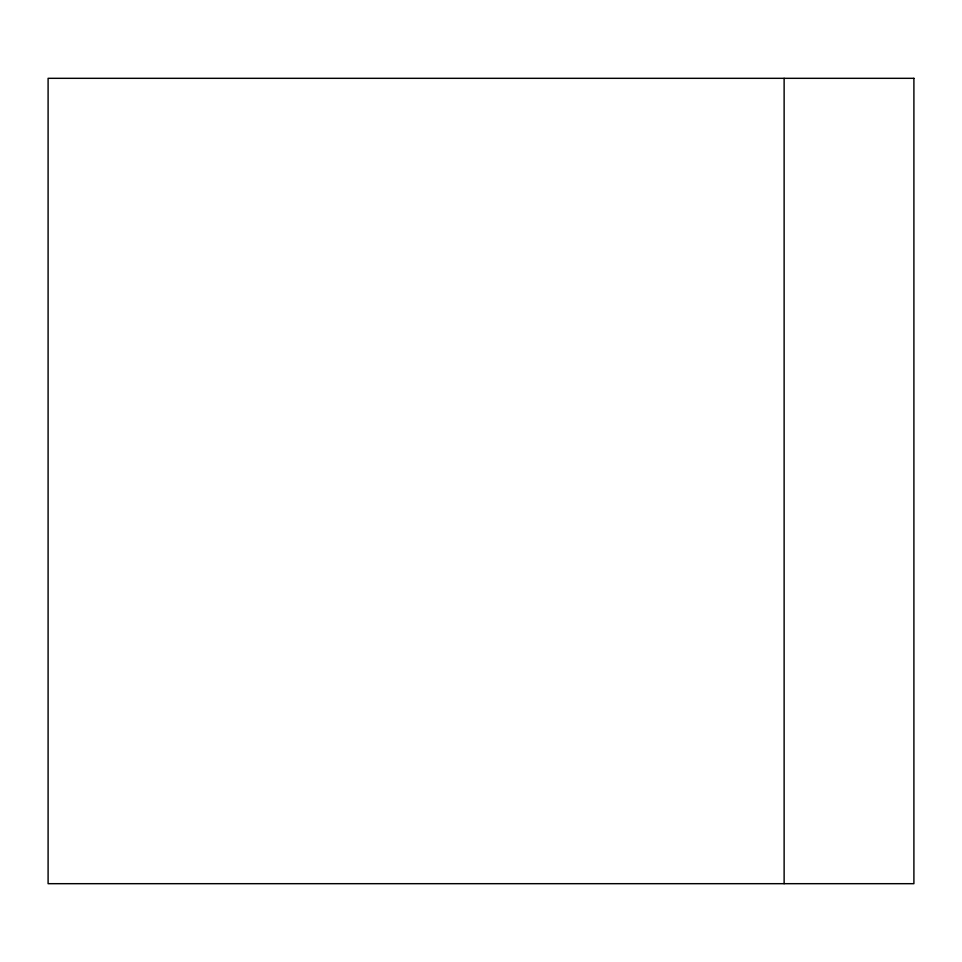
<?xml version="1.0" encoding="UTF-8"?>
<svg xmlns="http://www.w3.org/2000/svg" width="962" height="962" viewBox="0 0 962 962"><rect width="100%" height="100%" fill="white"/><g stroke="black" fill="none" stroke-linecap="round" stroke-linejoin="round"><path stroke-width="1.44" d="M784.126 78.319L784.126 883.681M913.9 78.319L48.1 78.319L48.1 883.681L913.9 883.681L913.9 78.319"/></g></svg>
